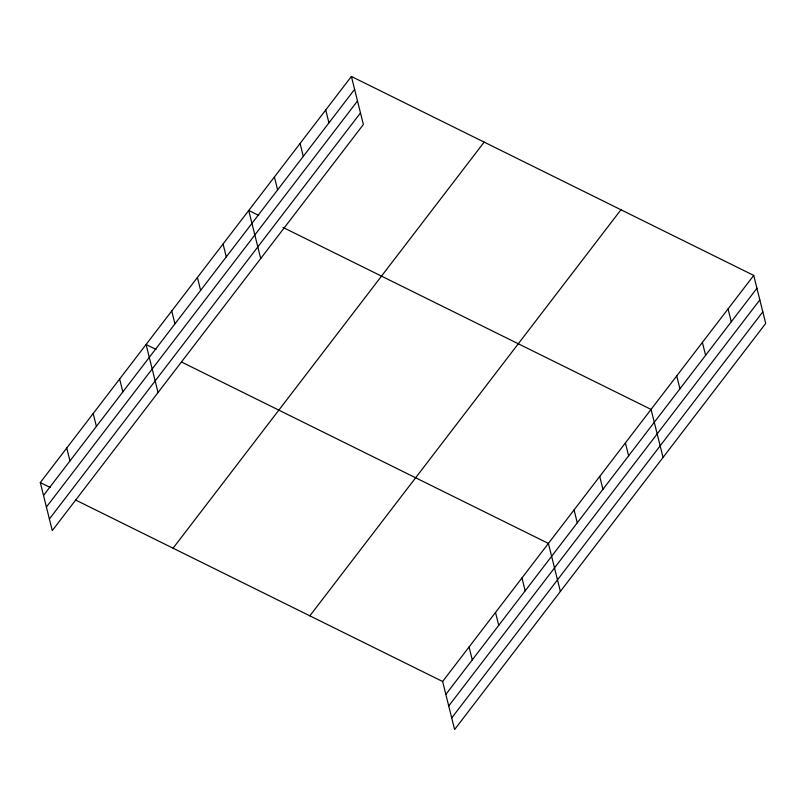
<?xml version="1.0" encoding="UTF-8"?>
<svg xmlns="http://www.w3.org/2000/svg" width="806" height="806" viewBox="0 0 806 806"><rect width="100%" height="100%" fill="white"/><g stroke="black" fill="none" stroke-linecap="round" stroke-linejoin="round"><path stroke-width="1.21" d="M351.396 76.469L363.375 124.507L52.279 530.59L40.3 482.562L351.396 76.469L753.721 275.41L765.7 323.438L454.604 729.531L442.625 681.493L75.704 500.063M43.514 495.448L354.61 89.365M46.405 507.045L357.501 100.962M49.388 518.993L360.484 112.911M173.068 548.211L484.164 142.118M309.857 615.844L620.952 209.762M442.625 681.493L753.721 275.41M445.839 694.389L756.935 288.296M448.73 705.985L759.826 299.892M451.713 717.934L762.808 311.841M258.696 215.404L248.732 210.477L260.711 258.514M283.037 227.443L651.067 409.418L663.036 457.445M156.032 349.411L146.077 344.494L158.047 392.522M181.481 361.995L548.402 543.425L560.372 591.463M40.3 482.562L50.254 487.479M728.06 308.91L731.274 321.806M702.389 342.409L705.603 355.305M676.728 375.918L679.942 388.804M625.396 442.917L628.609 455.813M599.735 476.427L602.948 489.313M574.063 509.926L577.277 522.812M521.956 577.942L525.169 590.838M495.509 612.459L498.723 625.355M469.072 646.976L472.286 659.872M325.735 109.979L328.949 122.865M300.064 143.478L303.278 156.364M274.403 176.977L277.617 189.873M223.071 243.986L226.285 256.872M197.399 277.486L200.613 290.372M171.738 310.985L174.952 323.881M119.631 379.011L122.844 391.897M93.184 413.528L96.398 426.414M66.747 448.045L69.961 460.931"/></g></svg>
